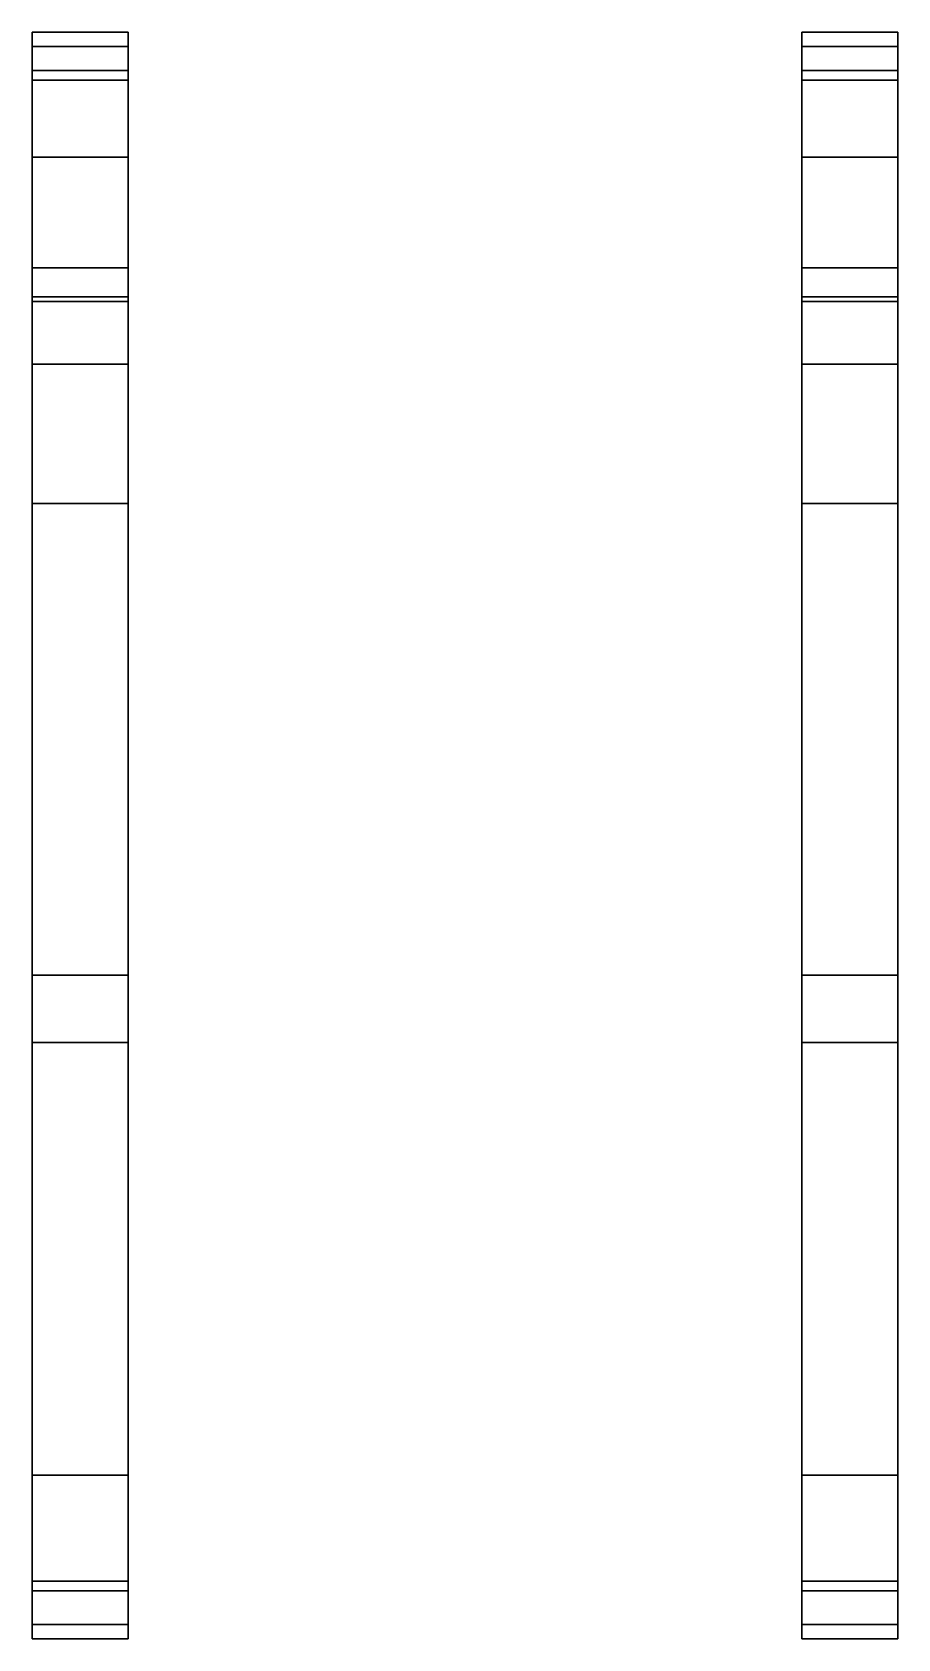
# Model space of a CAD drawing. Extents: x -0.9 to 0.9, y -1.48 to 1.86.
import ezdxf

# ---------------------------------------------------------------- set-up
doc = ezdxf.new("R2010")
doc.units = 0
doc.layers.add('TRACKS', color=3, linetype='CONTINUOUS')

msp = doc.modelspace()

# ---------------------------------------------------------------- linework, layer by layer
at = {"layer": 'TRACKS'}
for points in [[(-0.9, 1.86, 0.59), (-0.9, 1.78, 0.4), (-0.9, 1.76, 0.43), (-0.9, 1.83, 0.59)], [(-0.7, 1.86, 0.59), (-0.7, 1.78, 0.4), (-0.9, 1.78, 0.4), (-0.9, 1.86, 0.59)], [(-0.9, 1.78, 0.78), (-0.9, 1.86, 0.59), (-0.9, 1.83, 0.59), (-0.9, 1.76, 0.75)], [(-0.7, 1.78, 0.78), (-0.7, 1.86, 0.59), (-0.9, 1.86, 0.59), (-0.9, 1.78, 0.78)], [(-0.7, 1.76, 0.43), (-0.7, 1.78, 0.4), (-0.7, 1.86, 0.59), (-0.7, 1.83, 0.59)], [(-0.7, 1.83, 0.59), (-0.7, 1.86, 0.59), (-0.7, 1.78, 0.78), (-0.7, 1.76, 0.75)], [(0.7, 1.86, 0.59), (0.7, 1.78, 0.4), (0.7, 1.76, 0.43), (0.7, 1.83, 0.59)], [(0.9, 1.86, 0.59), (0.9, 1.78, 0.4), (0.7, 1.78, 0.4), (0.7, 1.86, 0.59)], [(0.9, 1.78, 0.78), (0.9, 1.86, 0.59), (0.7, 1.86, 0.59), (0.7, 1.78, 0.78)], [(0.7, 1.78, 0.78), (0.7, 1.86, 0.59), (0.7, 1.83, 0.59), (0.7, 1.76, 0.75)], [(0.9, 1.76, 0.43), (0.9, 1.78, 0.4), (0.9, 1.86, 0.59), (0.9, 1.83, 0.59)], [(0.9, 1.83, 0.59), (0.9, 1.86, 0.59), (0.9, 1.78, 0.78), (0.9, 1.76, 0.75)], [(-0.9, 1.83, 0.59), (-0.9, 1.76, 0.43), (-0.7, 1.76, 0.43), (-0.7, 1.83, 0.59)], [(-0.9, 1.76, 0.75), (-0.9, 1.83, 0.59), (-0.7, 1.83, 0.59), (-0.7, 1.76, 0.75)], [(0.7, 1.83, 0.59), (0.7, 1.76, 0.43), (0.9, 1.76, 0.43), (0.9, 1.83, 0.59)], [(0.7, 1.76, 0.75), (0.7, 1.83, 0.59), (0.9, 1.83, 0.59), (0.9, 1.76, 0.75)], [(-0.7, 1.78, 0.4), (-0.7, 1.31, 0.06), (-0.9, 1.31, 0.06), (-0.9, 1.78, 0.4)], [(-0.9, 1.78, 0.4), (-0.9, 1.31, 0.06), (-0.9, 1.3, 0.09), (-0.9, 1.76, 0.43)], [(-0.9, 1.6, 0.85), (-0.9, 1.78, 0.78), (-0.9, 1.76, 0.75), (-0.9, 1.6, 0.82)], [(-0.7, 1.6, 0.85), (-0.7, 1.78, 0.78), (-0.9, 1.78, 0.78), (-0.9, 1.6, 0.85)], [(-0.7, 1.3, 0.09), (-0.7, 1.31, 0.06), (-0.7, 1.78, 0.4), (-0.7, 1.76, 0.43)], [(-0.7, 1.76, 0.75), (-0.7, 1.78, 0.78), (-0.7, 1.6, 0.85), (-0.7, 1.6, 0.82)], [(0.7, 1.78, 0.4), (0.7, 1.31, 0.06), (0.7, 1.3, 0.09), (0.7, 1.76, 0.43)], [(0.9, 1.78, 0.4), (0.9, 1.31, 0.06), (0.7, 1.31, 0.06), (0.7, 1.78, 0.4)], [(0.7, 1.6, 0.85), (0.7, 1.78, 0.78), (0.7, 1.76, 0.75), (0.7, 1.6, 0.82)], [(0.9, 1.6, 0.85), (0.9, 1.78, 0.78), (0.7, 1.78, 0.78), (0.7, 1.6, 0.85)], [(0.9, 1.3, 0.09), (0.9, 1.31, 0.06), (0.9, 1.78, 0.4), (0.9, 1.76, 0.43)], [(0.9, 1.76, 0.75), (0.9, 1.78, 0.78), (0.9, 1.6, 0.85), (0.9, 1.6, 0.82)], [(-0.9, 1.76, 0.43), (-0.9, 1.3, 0.09), (-0.7, 1.3, 0.09), (-0.7, 1.76, 0.43)], [(-0.9, 1.6, 0.82), (-0.9, 1.76, 0.75), (-0.7, 1.76, 0.75), (-0.7, 1.6, 0.82)], [(0.7, 1.76, 0.43), (0.7, 1.3, 0.09), (0.9, 1.3, 0.09), (0.9, 1.76, 0.43)], [(0.7, 1.6, 0.82), (0.7, 1.76, 0.75), (0.9, 1.76, 0.75), (0.9, 1.6, 0.82)], [(-0.9, 1.37, 0.83), (-0.9, 1.6, 0.85), (-0.9, 1.6, 0.82), (-0.9, 1.37, 0.8)], [(-0.7, 1.37, 0.83), (-0.7, 1.6, 0.85), (-0.9, 1.6, 0.85), (-0.9, 1.37, 0.83)], [(-0.9, 1.37, 0.8), (-0.9, 1.6, 0.82), (-0.7, 1.6, 0.82), (-0.7, 1.37, 0.8)], [(-0.7, 1.6, 0.82), (-0.7, 1.6, 0.85), (-0.7, 1.37, 0.83), (-0.7, 1.37, 0.8)], [(0.7, 1.37, 0.83), (0.7, 1.6, 0.85), (0.7, 1.6, 0.82), (0.7, 1.37, 0.8)], [(0.9, 1.37, 0.83), (0.9, 1.6, 0.85), (0.7, 1.6, 0.85), (0.7, 1.37, 0.83)], [(0.7, 1.37, 0.8), (0.7, 1.6, 0.82), (0.9, 1.6, 0.82), (0.9, 1.37, 0.8)], [(0.9, 1.6, 0.82), (0.9, 1.6, 0.85), (0.9, 1.37, 0.83), (0.9, 1.37, 0.8)], [(-0.9, 0.88, 0.78), (-0.9, 1.37, 0.8), (-0.7, 1.37, 0.8), (-0.7, 0.88, 0.78)], [(-0.9, 0.88, 0.81), (-0.9, 1.37, 0.83), (-0.9, 1.37, 0.8), (-0.9, 0.88, 0.78)], [(-0.7, 0.88, 0.81), (-0.7, 1.37, 0.83), (-0.9, 1.37, 0.83), (-0.9, 0.88, 0.81)], [(-0.7, 1.37, 0.8), (-0.7, 1.37, 0.83), (-0.7, 0.88, 0.81), (-0.7, 0.88, 0.78)], [(0.7, 0.88, 0.81), (0.7, 1.37, 0.83), (0.7, 1.37, 0.8), (0.7, 0.88, 0.78)], [(0.7, 0.88, 0.78), (0.7, 1.37, 0.8), (0.9, 1.37, 0.8), (0.9, 0.88, 0.78)], [(0.9, 0.88, 0.81), (0.9, 1.37, 0.83), (0.7, 1.37, 0.83), (0.7, 0.88, 0.81)], [(0.9, 1.37, 0.8), (0.9, 1.37, 0.83), (0.9, 0.88, 0.81), (0.9, 0.88, 0.78)], [(-0.7, 1.31, 0.06), (-0.7, 1.17), (-0.9, 1.17), (-0.9, 1.31, 0.06)], [(-0.9, 1.31, 0.06), (-0.9, 1.17), (-0.9, 1.17, 0.02), (-0.9, 1.3, 0.09)], [(-0.7, 1.17, 0.02), (-0.7, 1.17), (-0.7, 1.31, 0.06), (-0.7, 1.3, 0.09)], [(0.7, 1.31, 0.06), (0.7, 1.17), (0.7, 1.17, 0.02), (0.7, 1.3, 0.09)], [(0.9, 1.31, 0.06), (0.9, 1.17), (0.7, 1.17), (0.7, 1.31, 0.06)], [(0.9, 1.17, 0.02), (0.9, 1.17), (0.9, 1.31, 0.06), (0.9, 1.3, 0.09)], [(-0.9, 1.3, 0.09), (-0.9, 1.17, 0.02), (-0.7, 1.17, 0.02), (-0.7, 1.3, 0.09)], [(0.7, 1.3, 0.09), (0.7, 1.17, 0.02), (0.9, 1.17, 0.02), (0.9, 1.3, 0.09)], [(-0.7, 1.17), (-0.7, -1.14), (-0.9, -1.14), (-0.9, 1.17)], [(-0.9, 1.17), (-0.9, -1.14), (-0.9, -1.14, 0.02), (-0.9, 1.17, 0.02)], [(-0.9, 1.17, 0.02), (-0.9, -1.14, 0.02), (-0.7, -1.14, 0.02), (-0.7, 1.17, 0.02)], [(-0.7, -1.14, 0.02), (-0.7, -1.14), (-0.7, 1.17), (-0.7, 1.17, 0.02)], [(0.7, 1.17, 0.02), (0.7, -1.14, 0.02), (0.9, -1.14, 0.02), (0.9, 1.17, 0.02)], [(0.9, 1.17), (0.9, -1.14), (0.7, -1.14), (0.7, 1.17)], [(0.7, 1.17), (0.7, -1.14), (0.7, -1.14, 0.02), (0.7, 1.17, 0.02)], [(0.9, -1.14, 0.02), (0.9, -1.14), (0.9, 1.17), (0.9, 1.17, 0.02)], [(-0.7, -0.1, 0.82), (-0.7, 0.88, 0.81), (-0.9, 0.88, 0.81), (-0.9, -0.1, 0.82)], [(-0.9, -0.1, 0.82), (-0.9, 0.88, 0.81), (-0.9, 0.88, 0.78), (-0.9, -0.1, 0.79)], [(-0.9, -0.1, 0.79), (-0.9, 0.88, 0.78), (-0.7, 0.88, 0.78), (-0.7, -0.1, 0.79)], [(-0.7, 0.88, 0.78), (-0.7, 0.88, 0.81), (-0.7, -0.1, 0.82), (-0.7, -0.1, 0.79)], [(0.7, -0.1, 0.82), (0.7, 0.88, 0.81), (0.7, 0.88, 0.78), (0.7, -0.1, 0.79)], [(0.7, -0.1, 0.79), (0.7, 0.88, 0.78), (0.9, 0.88, 0.78), (0.9, -0.1, 0.79)], [(0.9, -0.1, 0.82), (0.9, 0.88, 0.81), (0.7, 0.88, 0.81), (0.7, -0.1, 0.82)], [(0.9, 0.88, 0.78), (0.9, 0.88, 0.81), (0.9, -0.1, 0.82), (0.9, -0.1, 0.79)], [(-0.9, -0.24, 0.77), (-0.9, -0.1, 0.79), (-0.7, -0.1, 0.79), (-0.7, -0.24, 0.77)], [(-0.9, -0.24, 0.8), (-0.9, -0.1, 0.82), (-0.9, -0.1, 0.79), (-0.9, -0.24, 0.77)], [(-0.7, -0.24, 0.8), (-0.7, -0.1, 0.82), (-0.9, -0.1, 0.82), (-0.9, -0.24, 0.8)], [(-0.7, -0.1, 0.79), (-0.7, -0.1, 0.82), (-0.7, -0.24, 0.8), (-0.7, -0.24, 0.77)], [(0.7, -0.24, 0.77), (0.7, -0.1, 0.79), (0.9, -0.1, 0.79), (0.9, -0.24, 0.77)], [(0.7, -0.24, 0.8), (0.7, -0.1, 0.82), (0.7, -0.1, 0.79), (0.7, -0.24, 0.77)], [(0.9, -0.24, 0.8), (0.9, -0.1, 0.82), (0.7, -0.1, 0.82), (0.7, -0.24, 0.8)], [(0.9, -0.1, 0.79), (0.9, -0.1, 0.82), (0.9, -0.24, 0.8), (0.9, -0.24, 0.77)], [(-0.9, -1.14, 0.64), (-0.9, -0.24, 0.77), (-0.7, -0.24, 0.77), (-0.7, -1.14, 0.64)], [(-0.9, -1.14, 0.67), (-0.9, -0.24, 0.8), (-0.9, -0.24, 0.77), (-0.9, -1.14, 0.64)], [(-0.7, -1.14, 0.67), (-0.7, -0.24, 0.8), (-0.9, -0.24, 0.8), (-0.9, -1.14, 0.67)], [(-0.7, -0.24, 0.77), (-0.7, -0.24, 0.8), (-0.7, -1.14, 0.67), (-0.7, -1.14, 0.64)], [(0.9, -1.14, 0.67), (0.9, -0.24, 0.8), (0.7, -0.24, 0.8), (0.7, -1.14, 0.67)], [(0.7, -1.14, 0.67), (0.7, -0.24, 0.8), (0.7, -0.24, 0.77), (0.7, -1.14, 0.64)], [(0.7, -1.14, 0.64), (0.7, -0.24, 0.77), (0.9, -0.24, 0.77), (0.9, -1.14, 0.64)], [(0.9, -0.24, 0.77), (0.9, -0.24, 0.8), (0.9, -1.14, 0.67), (0.9, -1.14, 0.64)], [(-0.9, -1.14, 0.02), (-0.9, -1.36, 0.11), (-0.7, -1.36, 0.11), (-0.7, -1.14, 0.02)], [(-0.9, -1.14), (-0.9, -1.38, 0.09), (-0.9, -1.36, 0.11), (-0.9, -1.14, 0.02)], [(-0.7, -1.14), (-0.7, -1.38, 0.09), (-0.9, -1.38, 0.09), (-0.9, -1.14)], [(-0.9, -1.36, 0.55), (-0.9, -1.14, 0.64), (-0.7, -1.14, 0.64), (-0.7, -1.36, 0.55)], [(-0.9, -1.38, 0.57), (-0.9, -1.14, 0.67), (-0.9, -1.14, 0.64), (-0.9, -1.36, 0.55)], [(-0.7, -1.38, 0.57), (-0.7, -1.14, 0.67), (-0.9, -1.14, 0.67), (-0.9, -1.38, 0.57)], [(-0.7, -1.36, 0.11), (-0.7, -1.38, 0.09), (-0.7, -1.14), (-0.7, -1.14, 0.02)], [(-0.7, -1.14, 0.64), (-0.7, -1.14, 0.67), (-0.7, -1.38, 0.57), (-0.7, -1.36, 0.55)], [(0.7, -1.36, 0.55), (0.7, -1.14, 0.64), (0.9, -1.14, 0.64), (0.9, -1.36, 0.55)], [(0.7, -1.38, 0.57), (0.7, -1.14, 0.67), (0.7, -1.14, 0.64), (0.7, -1.36, 0.55)], [(0.9, -1.38, 0.57), (0.9, -1.14, 0.67), (0.7, -1.14, 0.67), (0.7, -1.38, 0.57)], [(0.7, -1.14), (0.7, -1.38, 0.09), (0.7, -1.36, 0.11), (0.7, -1.14, 0.02)], [(0.9, -1.14), (0.9, -1.38, 0.09), (0.7, -1.38, 0.09), (0.7, -1.14)], [(0.7, -1.14, 0.02), (0.7, -1.36, 0.11), (0.9, -1.36, 0.11), (0.9, -1.14, 0.02)], [(0.9, -1.14, 0.64), (0.9, -1.14, 0.67), (0.9, -1.38, 0.57), (0.9, -1.36, 0.55)], [(0.9, -1.36, 0.11), (0.9, -1.38, 0.09), (0.9, -1.14), (0.9, -1.14, 0.02)], [(-0.9, -1.45, 0.33), (-0.9, -1.36, 0.55), (-0.7, -1.36, 0.55), (-0.7, -1.45, 0.33)], [(-0.9, -1.48, 0.33), (-0.9, -1.38, 0.57), (-0.9, -1.36, 0.55), (-0.9, -1.45, 0.33)], [(-0.9, -1.36, 0.11), (-0.9, -1.45, 0.33), (-0.7, -1.45, 0.33), (-0.7, -1.36, 0.11)], [(-0.9, -1.38, 0.09), (-0.9, -1.48, 0.33), (-0.9, -1.45, 0.33), (-0.9, -1.36, 0.11)], [(-0.7, -1.36, 0.55), (-0.7, -1.38, 0.57), (-0.7, -1.48, 0.33), (-0.7, -1.45, 0.33)], [(-0.7, -1.45, 0.33), (-0.7, -1.48, 0.33), (-0.7, -1.38, 0.09), (-0.7, -1.36, 0.11)], [(0.7, -1.48, 0.33), (0.7, -1.38, 0.57), (0.7, -1.36, 0.55), (0.7, -1.45, 0.33)], [(0.7, -1.45, 0.33), (0.7, -1.36, 0.55), (0.9, -1.36, 0.55), (0.9, -1.45, 0.33)], [(0.7, -1.38, 0.09), (0.7, -1.48, 0.33), (0.7, -1.45, 0.33), (0.7, -1.36, 0.11)], [(0.7, -1.36, 0.11), (0.7, -1.45, 0.33), (0.9, -1.45, 0.33), (0.9, -1.36, 0.11)], [(0.9, -1.36, 0.55), (0.9, -1.38, 0.57), (0.9, -1.48, 0.33), (0.9, -1.45, 0.33)], [(0.9, -1.45, 0.33), (0.9, -1.48, 0.33), (0.9, -1.38, 0.09), (0.9, -1.36, 0.11)], [(-0.7, -1.48, 0.33), (-0.7, -1.38, 0.57), (-0.9, -1.38, 0.57), (-0.9, -1.48, 0.33)], [(-0.7, -1.38, 0.09), (-0.7, -1.48, 0.33), (-0.9, -1.48, 0.33), (-0.9, -1.38, 0.09)], [(0.9, -1.48, 0.33), (0.9, -1.38, 0.57), (0.7, -1.38, 0.57), (0.7, -1.48, 0.33)], [(0.9, -1.38, 0.09), (0.9, -1.48, 0.33), (0.7, -1.48, 0.33), (0.7, -1.38, 0.09)]]:
    msp.add_3dface(points, dxfattribs=at)

doc.saveas('drawing.dxf')
